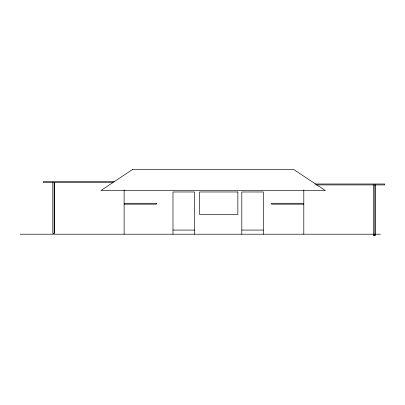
<?xml version="1.0" encoding="UTF-8"?>
<svg xmlns="http://www.w3.org/2000/svg" width="405" height="405" viewBox="0 0 405 405"><rect width="100%" height="100%" fill="white"/><g stroke="black" fill="none" stroke-linecap="round" stroke-linejoin="round"><path stroke-width="0.61" d="M114.21 181.693L43.234 181.693L43.234 182.594L112.954 182.594M54.083 182.523L54.422 182.523L54.422 233.265L53.065 233.265M315.029 184.007L384.75 184.007L384.75 184.908L316.285 184.908M303.801 203.275L271.456 203.275L271.456 204.176L303.801 204.176M172.986 230.075L194.547 230.075M241.805 230.075L263.371 230.075M20.25 234.206L380.346 234.206M373.83 235.649L375.192 235.649L375.192 184.908M374.919 184.837L374.919 235.578L373.557 235.578L373.557 184.837M303.801 189.894L303.801 234.206M263.371 234.206L263.371 191.98L241.805 191.98L241.805 234.206M194.547 234.206L194.547 191.98L172.986 191.98L172.986 234.206M124.112 189.915L124.112 234.206M54.148 182.594L54.148 233.336L52.792 233.336L52.792 182.594M132.754 169.351L100.936 190.527L325.306 190.527L293.488 169.351L132.754 169.351M237.851 191.98L199.579 191.98L199.579 214.442L237.851 214.442L237.851 191.98M156.573 203.275L124.229 203.275L124.229 204.176L156.573 204.176L156.573 203.275"/></g></svg>
